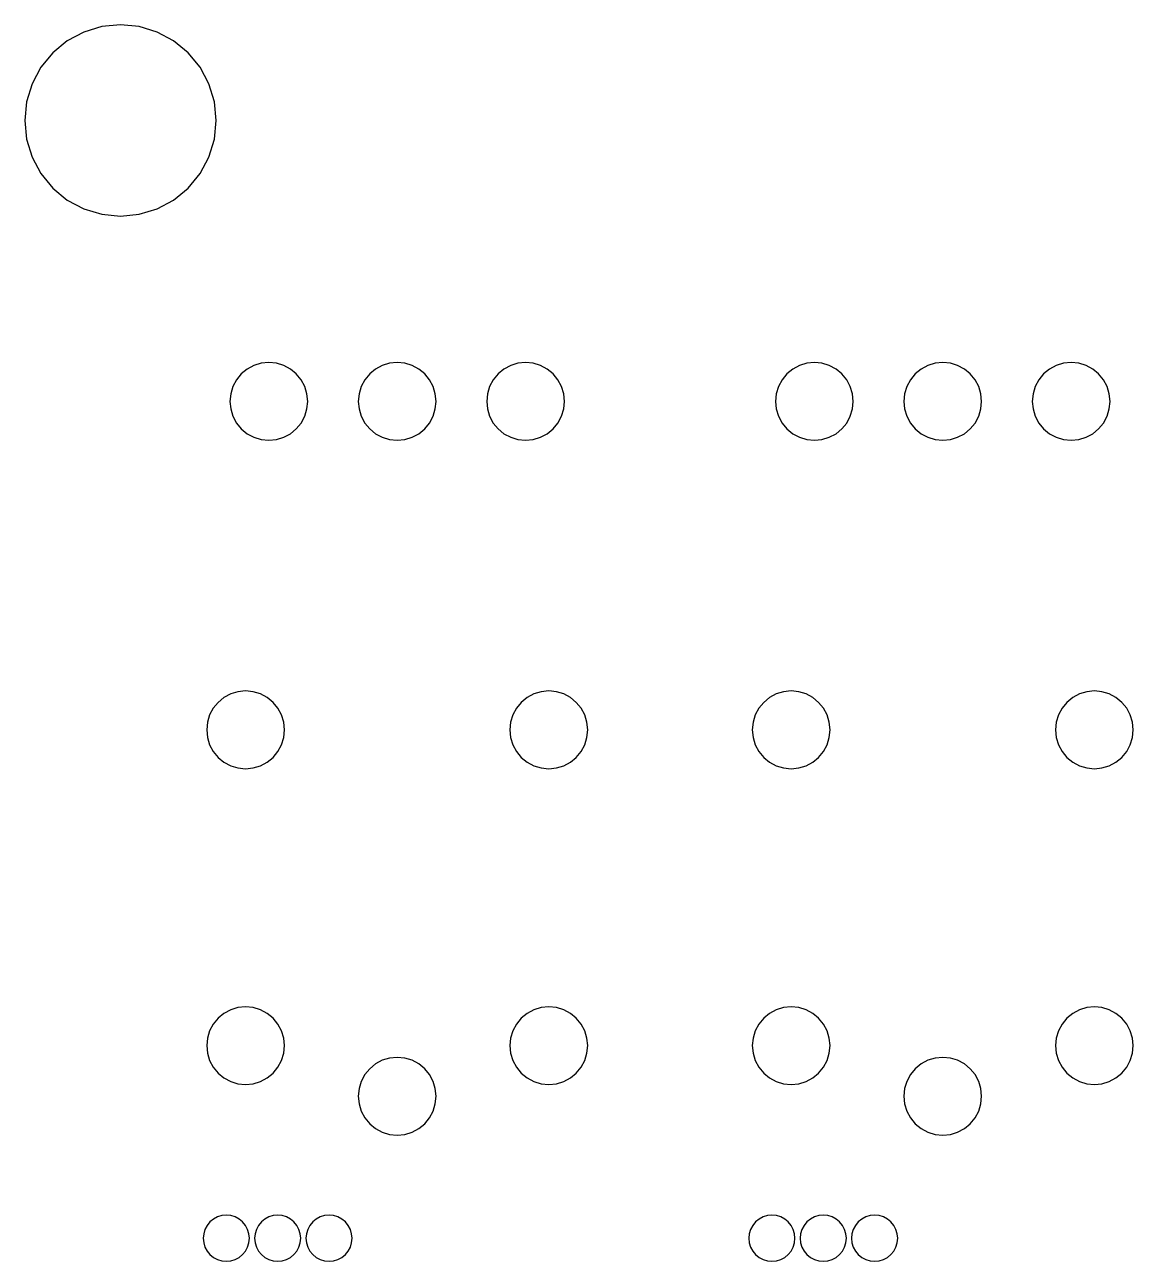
# Model space of a CAD drawing. Extents: x 3.8 to 101.3, y 3.8 to 101.3.
# Drawn here: x 3.75 to 47.62, y 52.39 to 101.33 of the extents above; entities that cross this region are included whole.
import ezdxf

# ---------------------------------------------------------------- set-up
doc = ezdxf.new("R2010")
doc.units = 0
doc.header["$LTSCALE"] = 0.000394
doc.layers.add('PLAN_1', color=7, linetype='CONTINUOUS')

msp = doc.modelspace()

# ---------------------------------------------------------------- linework, layer by layer
at = {"layer": 'PLAN_1', "color": 7}
for p, q in [((7.54126, 101.326935), (6.802177, 101.254143)), ((8.280342, 101.254143), (7.54126, 101.326935)), ((6.091499, 101.038559), (5.436539, 100.688477)), ((6.802177, 101.254143), (6.091499, 101.038559)), ((8.99102, 101.038559), (8.280342, 101.254143)), ((9.645981, 100.688477), (8.99102, 101.038559)), ((5.436539, 100.688477), (4.862457, 100.217339)), ((10.220062, 100.217339), (9.645981, 100.688477)), ((4.862457, 100.217339), (4.391319, 99.643257)), ((10.6912, 99.643257), (10.220062, 100.217339)), ((4.391319, 99.643257), (4.041237, 98.988297)), ((11.041283, 98.988297), (10.6912, 99.643257)), ((4.041237, 98.988297), (3.825653, 98.277618)), ((11.256866, 98.277618), (11.041283, 98.988297)), ((3.825653, 98.277618), (3.752861, 97.538536)), ((11.329659, 97.538536), (11.256866, 98.277618)), ((3.752861, 97.538536), (3.825653, 96.799454)), ((11.256866, 96.799454), (11.329659, 97.538536)), ((3.825653, 96.799454), (4.041237, 96.088776)), ((11.041283, 96.088776), (11.256866, 96.799454)), ((4.041237, 96.088776), (4.391319, 95.433815)), ((10.6912, 95.433815), (11.041283, 96.088776)), ((4.391319, 95.433815), (4.862457, 94.859734)), ((10.220062, 94.859734), (10.6912, 95.433815)), ((4.862457, 94.859734), (5.436539, 94.388596)), ((9.645981, 94.388596), (10.220062, 94.859734)), ((5.436539, 94.388596), (6.091499, 94.038513)), ((6.091499, 94.038513), (6.802177, 93.822929)), ((8.280342, 93.822929), (8.99102, 94.038513)), ((8.99102, 94.038513), (9.645981, 94.388596)), ((6.802177, 93.822929), (7.54126, 93.750137)), ((7.54126, 93.750137), (8.280342, 93.822929)), ((12.556511, 87.69754), (12.323387, 87.506226)), ((12.822479, 87.839706), (12.556511, 87.69754)), ((13.111076, 87.927246), (12.822479, 87.839706)), ((13.411201, 87.95681), (13.111076, 87.927246)), ((13.711327, 87.927246), (13.411201, 87.95681)), ((13.999924, 87.839706), (13.711327, 87.927246)), ((14.265892, 87.69754), (13.999924, 87.839706)), ((14.499016, 87.506226), (14.265892, 87.69754)), ((17.636513, 87.69754), (17.403389, 87.506226)), ((17.902481, 87.839706), (17.636513, 87.69754)), ((18.191078, 87.927246), (17.902481, 87.839706)), ((18.491203, 87.95681), (18.191078, 87.927246)), ((18.791328, 87.927246), (18.491203, 87.95681)), ((19.079926, 87.839706), (18.791328, 87.927246)), ((19.345894, 87.69754), (19.079926, 87.839706)), ((19.579018, 87.506226), (19.345894, 87.69754)), ((22.716515, 87.69754), (22.483391, 87.506226)), ((22.982483, 87.839706), (22.716515, 87.69754)), ((23.27108, 87.927246), (22.982483, 87.839706)), ((23.571205, 87.95681), (23.27108, 87.927246)), ((23.87133, 87.927246), (23.571205, 87.95681)), ((24.159927, 87.839706), (23.87133, 87.927246)), ((24.425896, 87.69754), (24.159927, 87.839706)), ((24.659019, 87.506226), (24.425896, 87.69754)), ((34.146507, 87.69754), (33.913383, 87.506226)), ((34.412476, 87.839706), (34.146507, 87.69754)), ((34.701073, 87.927246), (34.412476, 87.839706)), ((35.001198, 87.95681), (34.701073, 87.927246)), ((35.301323, 87.927246), (35.001198, 87.95681)), ((35.58992, 87.839706), (35.301323, 87.927246)), ((35.855888, 87.69754), (35.58992, 87.839706)), ((36.089012, 87.506226), (35.855888, 87.69754)), ((39.226509, 87.69754), (38.993385, 87.506226)), ((39.492477, 87.839706), (39.226509, 87.69754)), ((39.781075, 87.927246), (39.492477, 87.839706)), ((40.0812, 87.95681), (39.781075, 87.927246)), ((40.381325, 87.927246), (40.0812, 87.95681)), ((40.669922, 87.839706), (40.381325, 87.927246)), ((40.93589, 87.69754), (40.669922, 87.839706)), ((41.16901, 87.506226), (40.93589, 87.69754)), ((44.306515, 87.69754), (44.073391, 87.506226)), ((44.572483, 87.839706), (44.306515, 87.69754)), ((44.861076, 87.927246), (44.572483, 87.839706)), ((45.161201, 87.95681), (44.861076, 87.927246)), ((45.461327, 87.927246), (45.161201, 87.95681)), ((45.74992, 87.839706), (45.461327, 87.927246)), ((46.015888, 87.69754), (45.74992, 87.839706)), ((46.249012, 87.506226), (46.015888, 87.69754)), ((12.132072, 87.273102), (11.989906, 87.007133)), ((12.323387, 87.506226), (12.132072, 87.273102)), ((14.690331, 87.273102), (14.499016, 87.506226)), ((14.832497, 87.007133), (14.690331, 87.273102)), ((17.212074, 87.273102), (17.069908, 87.007133)), ((17.403389, 87.506226), (17.212074, 87.273102)), ((19.770332, 87.273102), (19.579018, 87.506226)), ((19.912498, 87.007133), (19.770332, 87.273102)), ((22.292076, 87.273102), (22.14991, 87.007133)), ((22.483391, 87.506226), (22.292076, 87.273102)), ((24.850334, 87.273102), (24.659019, 87.506226)), ((24.9925, 87.007133), (24.850334, 87.273102)), ((33.722069, 87.273102), (33.579903, 87.007133)), ((33.913383, 87.506226), (33.722069, 87.273102)), ((36.280327, 87.273102), (36.089012, 87.506226)), ((36.422493, 87.007133), (36.280327, 87.273102)), ((38.802071, 87.273102), (38.659904, 87.007133)), ((38.993385, 87.506226), (38.802071, 87.273102)), ((41.360329, 87.273102), (41.16901, 87.506226)), ((41.502495, 87.007133), (41.360329, 87.273102)), ((43.882072, 87.273102), (43.739906, 87.007133)), ((44.073391, 87.506226), (43.882072, 87.273102)), ((46.440331, 87.273102), (46.249012, 87.506226)), ((46.582497, 87.007133), (46.440331, 87.273102)), ((11.902367, 86.718536), (11.872803, 86.418411)), ((11.989906, 87.007133), (11.902367, 86.718536)), ((14.920036, 86.718536), (14.832497, 87.007133)), ((14.9496, 86.418411), (14.920036, 86.718536)), ((16.982368, 86.718536), (16.952805, 86.418411)), ((17.069908, 87.007133), (16.982368, 86.718536)), ((20.000038, 86.718536), (19.912498, 87.007133)), ((20.029602, 86.418411), (20.000038, 86.718536)), ((22.06237, 86.718536), (22.032806, 86.418411)), ((22.14991, 87.007133), (22.06237, 86.718536)), ((25.08004, 86.718536), (24.9925, 87.007133)), ((25.109604, 86.418411), (25.08004, 86.718536)), ((33.492363, 86.718536), (33.462799, 86.418411)), ((33.579903, 87.007133), (33.492363, 86.718536)), ((36.510033, 86.718536), (36.422493, 87.007133)), ((36.539597, 86.418411), (36.510033, 86.718536)), ((38.572365, 86.718536), (38.542801, 86.418411)), ((38.659904, 87.007133), (38.572365, 86.718536)), ((41.590038, 86.718536), (41.502495, 87.007133)), ((41.619598, 86.418411), (41.590038, 86.718536)), ((43.652363, 86.718536), (43.622803, 86.418411)), ((43.739906, 87.007133), (43.652363, 86.718536)), ((46.67004, 86.718536), (46.582497, 87.007133)), ((46.6996, 86.418411), (46.67004, 86.718536)), ((11.872803, 86.418411), (11.902367, 86.118286)), ((14.920036, 86.118286), (14.9496, 86.418411)), ((16.952805, 86.418411), (16.982368, 86.118286)), ((20.000038, 86.118286), (20.029602, 86.418411)), ((22.032806, 86.418411), (22.06237, 86.118286)), ((25.08004, 86.118286), (25.109604, 86.418411)), ((33.462799, 86.418411), (33.492363, 86.118286)), ((36.510033, 86.118286), (36.539597, 86.418411)), ((38.542801, 86.418411), (38.572365, 86.118286)), ((41.590038, 86.118286), (41.619598, 86.418411)), ((43.622803, 86.418411), (43.652363, 86.118286)), ((46.67004, 86.118286), (46.6996, 86.418411)), ((11.902367, 86.118286), (11.989906, 85.829689)), ((11.989906, 85.829689), (12.132072, 85.563721)), ((14.690331, 85.563721), (14.832497, 85.829689)), ((14.832497, 85.829689), (14.920036, 86.118286)), ((16.982368, 86.118286), (17.069908, 85.829689)), ((17.069908, 85.829689), (17.212074, 85.563721)), ((19.770332, 85.563721), (19.912498, 85.829689)), ((19.912498, 85.829689), (20.000038, 86.118286)), ((22.06237, 86.118286), (22.14991, 85.829689)), ((22.14991, 85.829689), (22.292076, 85.563721)), ((24.850334, 85.563721), (24.9925, 85.829689)), ((24.9925, 85.829689), (25.08004, 86.118286)), ((33.492363, 86.118286), (33.579903, 85.829689)), ((33.579903, 85.829689), (33.722069, 85.563721)), ((36.280327, 85.563721), (36.422493, 85.829689)), ((36.422493, 85.829689), (36.510033, 86.118286)), ((38.572365, 86.118286), (38.659904, 85.829689)), ((38.659904, 85.829689), (38.802071, 85.563721)), ((41.360329, 85.563721), (41.502495, 85.829689)), ((41.502495, 85.829689), (41.590038, 86.118286)), ((43.652363, 86.118286), (43.739906, 85.829689)), ((43.739906, 85.829689), (43.882072, 85.563721)), ((46.440331, 85.563721), (46.582497, 85.829689)), ((46.582497, 85.829689), (46.67004, 86.118286)), ((12.132072, 85.563721), (12.323387, 85.330597)), ((12.323387, 85.330597), (12.556511, 85.139282)), ((14.265892, 85.139282), (14.499016, 85.330597)), ((14.499016, 85.330597), (14.690331, 85.563721)), ((17.212074, 85.563721), (17.403389, 85.330597)), ((17.403389, 85.330597), (17.636513, 85.139282)), ((19.345894, 85.139282), (19.579018, 85.330597)), ((19.579018, 85.330597), (19.770332, 85.563721)), ((22.292076, 85.563721), (22.483391, 85.330597)), ((22.483391, 85.330597), (22.716515, 85.139282)), ((24.425896, 85.139282), (24.659019, 85.330597)), ((24.659019, 85.330597), (24.850334, 85.563721)), ((33.722069, 85.563721), (33.913383, 85.330597)), ((33.913383, 85.330597), (34.146507, 85.139282)), ((35.855888, 85.139282), (36.089012, 85.330597)), ((36.089012, 85.330597), (36.280327, 85.563721)), ((38.802071, 85.563721), (38.993385, 85.330597)), ((38.993385, 85.330597), (39.226509, 85.139282)), ((40.93589, 85.139282), (41.16901, 85.330597)), ((41.16901, 85.330597), (41.360329, 85.563721)), ((43.882072, 85.563721), (44.073391, 85.330597)), ((44.073391, 85.330597), (44.306515, 85.139282)), ((46.015888, 85.139282), (46.249012, 85.330597)), ((46.249012, 85.330597), (46.440331, 85.563721)), ((12.556511, 85.139282), (12.822479, 84.997116)), ((12.822479, 84.997116), (13.111076, 84.909576)), ((13.111076, 84.909576), (13.411201, 84.880013)), ((13.411201, 84.880013), (13.711327, 84.909576)), ((13.711327, 84.909576), (13.999924, 84.997116)), ((13.999924, 84.997116), (14.265892, 85.139282)), ((17.636513, 85.139282), (17.902481, 84.997116)), ((17.902481, 84.997116), (18.191078, 84.909576)), ((18.191078, 84.909576), (18.491203, 84.880013)), ((18.491203, 84.880013), (18.791328, 84.909576)), ((18.791328, 84.909576), (19.079926, 84.997116)), ((19.079926, 84.997116), (19.345894, 85.139282)), ((22.716515, 85.139282), (22.982483, 84.997116)), ((22.982483, 84.997116), (23.27108, 84.909576)), ((23.27108, 84.909576), (23.571205, 84.880013)), ((23.571205, 84.880013), (23.87133, 84.909576)), ((23.87133, 84.909576), (24.159927, 84.997116)), ((24.159927, 84.997116), (24.425896, 85.139282)), ((34.146507, 85.139282), (34.412476, 84.997116)), ((34.412476, 84.997116), (34.701073, 84.909576)), ((34.701073, 84.909576), (35.001198, 84.880013)), ((35.001198, 84.880013), (35.301323, 84.909576)), ((35.301323, 84.909576), (35.58992, 84.997116)), ((35.58992, 84.997116), (35.855888, 85.139282)), ((39.226509, 85.139282), (39.492477, 84.997116)), ((39.492477, 84.997116), (39.781075, 84.909576)), ((39.781075, 84.909576), (40.0812, 84.880013)), ((40.0812, 84.880013), (40.381325, 84.909576)), ((40.381325, 84.909576), (40.669922, 84.997116)), ((40.669922, 84.997116), (40.93589, 85.139282)), ((44.306515, 85.139282), (44.572483, 84.997116)), ((44.572483, 84.997116), (44.861076, 84.909576)), ((44.861076, 84.909576), (45.161201, 84.880013)), ((45.161201, 84.880013), (45.461327, 84.909576)), ((45.461327, 84.909576), (45.74992, 84.997116)), ((45.74992, 84.997116), (46.015888, 85.139282)), ((12.191597, 74.927528), (11.903, 74.839989)), ((12.491722, 74.957092), (12.191597, 74.927528)), ((12.791847, 74.927528), (12.491722, 74.957092)), ((13.080444, 74.839989), (12.791847, 74.927528)), ((24.190559, 74.927528), (23.901962, 74.839989)), ((24.490685, 74.957092), (24.190559, 74.927528)), ((24.79081, 74.927528), (24.490685, 74.957092)), ((25.079407, 74.839989), (24.79081, 74.927528)), ((33.781593, 74.927528), (33.492996, 74.839989)), ((34.081718, 74.957092), (33.781593, 74.927528)), ((34.381844, 74.927528), (34.081718, 74.957092)), ((34.670441, 74.839989), (34.381844, 74.927528)), ((45.780556, 74.927528), (45.491962, 74.839989)), ((46.080681, 74.957092), (45.780556, 74.927528)), ((46.380806, 74.927528), (46.080681, 74.957092)), ((46.669399, 74.839989), (46.380806, 74.927528)), ((11.403908, 74.506508), (11.212593, 74.273384)), ((11.637032, 74.697823), (11.403908, 74.506508)), ((11.903, 74.839989), (11.637032, 74.697823)), ((13.346413, 74.697823), (13.080444, 74.839989)), ((13.579536, 74.506508), (13.346413, 74.697823)), ((13.770851, 74.273384), (13.579536, 74.506508)), ((23.40287, 74.506508), (23.211555, 74.273384)), ((23.635994, 74.697823), (23.40287, 74.506508)), ((23.901962, 74.839989), (23.635994, 74.697823)), ((25.345375, 74.697823), (25.079407, 74.839989)), ((25.578499, 74.506508), (25.345375, 74.697823)), ((25.769814, 74.273384), (25.578499, 74.506508)), ((32.993904, 74.506508), (32.802589, 74.273384)), ((33.227028, 74.697823), (32.993904, 74.506508)), ((33.492996, 74.839989), (33.227028, 74.697823)), ((34.936409, 74.697823), (34.670441, 74.839989)), ((35.169533, 74.506508), (34.936409, 74.697823)), ((35.360847, 74.273384), (35.169533, 74.506508)), ((44.99287, 74.506508), (44.801552, 74.273384)), ((45.225994, 74.697823), (44.99287, 74.506508)), ((45.491962, 74.839989), (45.225994, 74.697823)), ((46.935368, 74.697823), (46.669399, 74.839989)), ((47.168491, 74.506508), (46.935368, 74.697823)), ((47.35981, 74.273384), (47.168491, 74.506508)), ((11.070427, 74.007416), (10.982887, 73.718819)), ((11.212593, 74.273384), (11.070427, 74.007416)), ((13.913017, 74.007416), (13.770851, 74.273384)), ((14.000557, 73.718819), (13.913017, 74.007416)), ((23.069389, 74.007416), (22.98185, 73.718819)), ((23.211555, 74.273384), (23.069389, 74.007416)), ((25.91198, 74.007416), (25.769814, 74.273384)), ((25.999519, 73.718819), (25.91198, 74.007416)), ((32.660423, 74.007416), (32.572884, 73.718819)), ((32.802589, 74.273384), (32.660423, 74.007416)), ((35.503014, 74.007416), (35.360847, 74.273384)), ((35.590553, 73.718819), (35.503014, 74.007416)), ((44.659386, 74.007416), (44.571842, 73.718819)), ((44.801552, 74.273384), (44.659386, 74.007416)), ((47.501976, 74.007416), (47.35981, 74.273384)), ((47.58952, 73.718819), (47.501976, 74.007416)), ((10.982887, 73.718819), (10.953323, 73.418694)), ((10.953323, 73.418694), (10.982887, 73.118568)), ((14.030121, 73.418694), (14.000557, 73.718819)), ((14.000557, 73.118568), (14.030121, 73.418694)), ((22.98185, 73.718819), (22.952286, 73.418694)), ((22.952286, 73.418694), (22.98185, 73.118568)), ((26.029083, 73.418694), (25.999519, 73.718819)), ((25.999519, 73.118568), (26.029083, 73.418694)), ((32.572884, 73.718819), (32.54332, 73.418694)), ((32.54332, 73.418694), (32.572884, 73.118568)), ((35.620117, 73.418694), (35.590553, 73.718819)), ((35.590553, 73.118568), (35.620117, 73.418694)), ((44.571842, 73.718819), (44.542282, 73.418694)), ((44.542282, 73.418694), (44.571842, 73.118568)), ((47.61908, 73.418694), (47.58952, 73.718819)), ((47.58952, 73.118568), (47.61908, 73.418694)), ((10.982887, 73.118568), (11.070427, 72.829971)), ((13.913017, 72.829971), (14.000557, 73.118568)), ((22.98185, 73.118568), (23.069389, 72.829971)), ((25.91198, 72.829971), (25.999519, 73.118568)), ((32.572884, 73.118568), (32.660423, 72.829971)), ((35.503014, 72.829971), (35.590553, 73.118568)), ((44.571842, 73.118568), (44.659386, 72.829971)), ((47.501976, 72.829971), (47.58952, 73.118568)), ((11.070427, 72.829971), (11.212593, 72.564003)), ((11.212593, 72.564003), (11.403908, 72.330879)), ((13.579536, 72.330879), (13.770851, 72.564003)), ((13.770851, 72.564003), (13.913017, 72.829971)), ((23.069389, 72.829971), (23.211555, 72.564003)), ((23.211555, 72.564003), (23.40287, 72.330879)), ((25.578499, 72.330879), (25.769814, 72.564003)), ((25.769814, 72.564003), (25.91198, 72.829971)), ((32.660423, 72.829971), (32.802589, 72.564003)), ((32.802589, 72.564003), (32.993904, 72.330879)), ((35.169533, 72.330879), (35.360847, 72.564003)), ((35.360847, 72.564003), (35.503014, 72.829971)), ((44.659386, 72.829971), (44.801552, 72.564003)), ((44.801552, 72.564003), (44.99287, 72.330879)), ((47.168491, 72.330879), (47.35981, 72.564003)), ((47.35981, 72.564003), (47.501976, 72.829971)), ((11.403908, 72.330879), (11.637032, 72.139565)), ((11.637032, 72.139565), (11.903, 71.997398)), ((11.903, 71.997398), (12.191597, 71.909859)), ((12.791847, 71.909859), (13.080444, 71.997398)), ((13.080444, 71.997398), (13.346413, 72.139565)), ((13.346413, 72.139565), (13.579536, 72.330879)), ((23.40287, 72.330879), (23.635994, 72.139565)), ((23.635994, 72.139565), (23.901962, 71.997398)), ((23.901962, 71.997398), (24.190559, 71.909859)), ((24.79081, 71.909859), (25.079407, 71.997398)), ((25.079407, 71.997398), (25.345375, 72.139565)), ((25.345375, 72.139565), (25.578499, 72.330879)), ((32.993904, 72.330879), (33.227028, 72.139565)), ((33.227028, 72.139565), (33.492996, 71.997398)), ((33.492996, 71.997398), (33.781593, 71.909859)), ((34.381844, 71.909859), (34.670441, 71.997398)), ((34.670441, 71.997398), (34.936409, 72.139565)), ((34.936409, 72.139565), (35.169533, 72.330879)), ((44.99287, 72.330879), (45.225994, 72.139565)), ((45.225994, 72.139565), (45.491962, 71.997398)), ((45.491962, 71.997398), (45.780556, 71.909859)), ((46.380806, 71.909859), (46.669399, 71.997398)), ((46.669399, 71.997398), (46.935368, 72.139565)), ((46.935368, 72.139565), (47.168491, 72.330879)), ((12.191597, 71.909859), (12.491722, 71.880295)), ((12.491722, 71.880295), (12.791847, 71.909859)), ((24.190559, 71.909859), (24.490685, 71.880295)), ((24.490685, 71.880295), (24.79081, 71.909859)), ((33.781593, 71.909859), (34.081718, 71.880295)), ((34.081718, 71.880295), (34.381844, 71.909859)), ((45.780556, 71.909859), (46.080681, 71.880295)), ((46.080681, 71.880295), (46.380806, 71.909859)), ((11.637032, 62.198486), (11.403908, 62.007168)), ((11.903, 62.340652), (11.637032, 62.198486)), ((12.191597, 62.428196), (11.903, 62.340652)), ((12.491722, 62.457756), (12.191597, 62.428196)), ((12.791847, 62.428196), (12.491722, 62.457756)), ((13.080444, 62.340652), (12.791847, 62.428196)), ((13.346413, 62.198486), (13.080444, 62.340652)), ((13.579536, 62.007168), (13.346413, 62.198486)), ((23.635994, 62.198486), (23.40287, 62.007168)), ((23.901962, 62.340652), (23.635994, 62.198486)), ((24.190559, 62.428196), (23.901962, 62.340652)), ((24.490685, 62.457756), (24.190559, 62.428196)), ((24.79081, 62.428196), (24.490685, 62.457756)), ((25.079407, 62.340652), (24.79081, 62.428196)), ((25.345375, 62.198486), (25.079407, 62.340652)), ((25.578499, 62.007168), (25.345375, 62.198486)), ((33.227028, 62.198486), (32.993904, 62.007168)), ((33.492996, 62.340652), (33.227028, 62.198486)), ((33.781593, 62.428196), (33.492996, 62.340652)), ((34.081718, 62.457756), (33.781593, 62.428196)), ((34.381844, 62.428196), (34.081718, 62.457756)), ((34.670441, 62.340652), (34.381844, 62.428196)), ((34.936409, 62.198486), (34.670441, 62.340652)), ((35.169533, 62.007168), (34.936409, 62.198486)), ((45.225994, 62.198486), (44.99287, 62.007168)), ((45.491962, 62.340652), (45.225994, 62.198486)), ((45.780556, 62.428196), (45.491962, 62.340652)), ((46.080681, 62.457756), (45.780556, 62.428196)), ((46.380806, 62.428196), (46.080681, 62.457756)), ((46.669399, 62.340652), (46.380806, 62.428196)), ((46.935368, 62.198486), (46.669399, 62.340652)), ((47.168491, 62.007168), (46.935368, 62.198486)), ((11.212593, 61.774044), (11.070427, 61.508076)), ((11.403908, 62.007168), (11.212593, 61.774044)), ((13.770851, 61.774044), (13.579536, 62.007168)), ((13.913017, 61.508076), (13.770851, 61.774044)), ((23.211555, 61.774044), (23.069389, 61.508076)), ((23.40287, 62.007168), (23.211555, 61.774044)), ((25.769814, 61.774044), (25.578499, 62.007168)), ((25.91198, 61.508076), (25.769814, 61.774044)), ((32.802589, 61.774044), (32.660423, 61.508076)), ((32.993904, 62.007168), (32.802589, 61.774044)), ((35.360847, 61.774044), (35.169533, 62.007168)), ((35.503014, 61.508076), (35.360847, 61.774044)), ((44.801552, 61.774044), (44.659386, 61.508076)), ((44.99287, 62.007168), (44.801552, 61.774044)), ((47.35981, 61.774044), (47.168491, 62.007168)), ((47.501976, 61.508076), (47.35981, 61.774044)), ((10.982887, 61.219482), (10.953323, 60.919357)), ((11.070427, 61.508076), (10.982887, 61.219482)), ((14.000557, 61.219482), (13.913017, 61.508076)), ((14.030121, 60.919357), (14.000557, 61.219482)), ((22.98185, 61.219482), (22.952286, 60.919357)), ((23.069389, 61.508076), (22.98185, 61.219482)), ((25.999519, 61.219482), (25.91198, 61.508076)), ((26.029083, 60.919357), (25.999519, 61.219482)), ((32.572884, 61.219482), (32.54332, 60.919357)), ((32.660423, 61.508076), (32.572884, 61.219482)), ((35.590553, 61.219482), (35.503014, 61.508076)), ((35.620117, 60.919357), (35.590553, 61.219482)), ((44.571842, 61.219482), (44.542282, 60.919357)), ((44.659386, 61.508076), (44.571842, 61.219482)), ((47.58952, 61.219482), (47.501976, 61.508076)), ((47.61908, 60.919357), (47.58952, 61.219482)), ((10.953323, 60.919357), (10.982887, 60.619232)), ((14.000557, 60.619232), (14.030121, 60.919357)), ((22.952286, 60.919357), (22.98185, 60.619232)), ((25.999519, 60.619232), (26.029083, 60.919357)), ((32.54332, 60.919357), (32.572884, 60.619232)), ((35.590553, 60.619232), (35.620117, 60.919357)), ((44.542282, 60.919357), (44.571842, 60.619232)), ((47.58952, 60.619232), (47.61908, 60.919357)), ((10.982887, 60.619232), (11.070427, 60.330639)), ((11.070427, 60.330639), (11.212593, 60.064671)), ((13.770851, 60.064671), (13.913017, 60.330639)), ((13.913017, 60.330639), (14.000557, 60.619232)), ((17.902481, 60.33913), (17.636513, 60.196964)), ((18.191078, 60.426674), (17.902481, 60.33913)), ((18.491203, 60.456234), (18.191078, 60.426674)), ((18.791328, 60.426674), (18.491203, 60.456234)), ((19.079926, 60.33913), (18.791328, 60.426674)), ((19.345894, 60.196964), (19.079926, 60.33913)), ((22.98185, 60.619232), (23.069389, 60.330639)), ((23.069389, 60.330639), (23.211555, 60.064671)), ((25.769814, 60.064671), (25.91198, 60.330639)), ((25.91198, 60.330639), (25.999519, 60.619232)), ((32.572884, 60.619232), (32.660423, 60.330639)), ((32.660423, 60.330639), (32.802589, 60.064671)), ((35.360847, 60.064671), (35.503014, 60.330639)), ((35.503014, 60.330639), (35.590553, 60.619232)), ((39.492477, 60.33913), (39.226509, 60.196964)), ((39.781075, 60.426674), (39.492477, 60.33913)), ((40.0812, 60.456234), (39.781075, 60.426674)), ((40.381325, 60.426674), (40.0812, 60.456234)), ((40.669922, 60.33913), (40.381325, 60.426674)), ((40.93589, 60.196964), (40.669922, 60.33913)), ((44.571842, 60.619232), (44.659386, 60.330639)), ((44.659386, 60.330639), (44.801552, 60.064671)), ((47.35981, 60.064671), (47.501976, 60.330639)), ((47.501976, 60.330639), (47.58952, 60.619232)), ((11.212593, 60.064671), (11.403908, 59.831547)), ((11.403908, 59.831547), (11.637032, 59.640228)), ((13.346413, 59.640228), (13.579536, 59.831547)), ((13.579536, 59.831547), (13.770851, 60.064671)), ((17.212074, 59.772522), (17.069908, 59.506554)), ((17.403389, 60.005646), (17.212074, 59.772522)), ((17.636513, 60.196964), (17.403389, 60.005646)), ((19.579018, 60.005646), (19.345894, 60.196964)), ((19.770332, 59.772522), (19.579018, 60.005646)), ((19.912498, 59.506554), (19.770332, 59.772522)), ((23.211555, 60.064671), (23.40287, 59.831547)), ((23.40287, 59.831547), (23.635994, 59.640228)), ((25.345375, 59.640228), (25.578499, 59.831547)), ((25.578499, 59.831547), (25.769814, 60.064671)), ((32.802589, 60.064671), (32.993904, 59.831547)), ((32.993904, 59.831547), (33.227028, 59.640228)), ((34.936409, 59.640228), (35.169533, 59.831547)), ((35.169533, 59.831547), (35.360847, 60.064671)), ((38.802071, 59.772522), (38.659904, 59.506554)), ((38.993385, 60.005646), (38.802071, 59.772522)), ((39.226509, 60.196964), (38.993385, 60.005646)), ((41.16901, 60.005646), (40.93589, 60.196964)), ((41.360329, 59.772522), (41.16901, 60.005646)), ((41.502495, 59.506554), (41.360329, 59.772522)), ((44.801552, 60.064671), (44.99287, 59.831547)), ((44.99287, 59.831547), (45.225994, 59.640228)), ((46.935368, 59.640228), (47.168491, 59.831547)), ((47.168491, 59.831547), (47.35981, 60.064671)), ((11.637032, 59.640228), (11.903, 59.498062)), ((11.903, 59.498062), (12.191597, 59.410519)), ((12.191597, 59.410519), (12.491722, 59.380959)), ((12.491722, 59.380959), (12.791847, 59.410519)), ((12.791847, 59.410519), (13.080444, 59.498062)), ((13.080444, 59.498062), (13.346413, 59.640228)), ((17.069908, 59.506554), (16.982368, 59.21796)), ((20.000038, 59.21796), (19.912498, 59.506554)), ((23.635994, 59.640228), (23.901962, 59.498062)), ((23.901962, 59.498062), (24.190559, 59.410519)), ((24.190559, 59.410519), (24.490685, 59.380959)), ((24.490685, 59.380959), (24.79081, 59.410519)), ((24.79081, 59.410519), (25.079407, 59.498062)), ((25.079407, 59.498062), (25.345375, 59.640228)), ((33.227028, 59.640228), (33.492996, 59.498062)), ((33.492996, 59.498062), (33.781593, 59.410519)), ((33.781593, 59.410519), (34.081718, 59.380959)), ((34.081718, 59.380959), (34.381844, 59.410519)), ((34.381844, 59.410519), (34.670441, 59.498062)), ((34.670441, 59.498062), (34.936409, 59.640228)), ((38.659904, 59.506554), (38.572365, 59.21796)), ((41.590038, 59.21796), (41.502495, 59.506554)), ((45.225994, 59.640228), (45.491962, 59.498062)), ((45.491962, 59.498062), (45.780556, 59.410519)), ((45.780556, 59.410519), (46.080681, 59.380959)), ((46.080681, 59.380959), (46.380806, 59.410519)), ((46.380806, 59.410519), (46.669399, 59.498062)), ((46.669399, 59.498062), (46.935368, 59.640228)), ((16.982368, 59.21796), (16.952805, 58.917835)), ((16.952805, 58.917835), (16.982368, 58.61771)), ((20.029602, 58.917835), (20.000038, 59.21796)), ((20.000038, 58.61771), (20.029602, 58.917835)), ((38.572365, 59.21796), (38.542801, 58.917835)), ((38.542801, 58.917835), (38.572365, 58.61771)), ((41.619598, 58.917835), (41.590038, 59.21796)), ((41.590038, 58.61771), (41.619598, 58.917835)), ((16.982368, 58.61771), (17.069908, 58.329117)), ((17.069908, 58.329117), (17.212074, 58.063148)), ((19.770332, 58.063148), (19.912498, 58.329117)), ((19.912498, 58.329117), (20.000038, 58.61771)), ((38.572365, 58.61771), (38.659904, 58.329117)), ((38.659904, 58.329117), (38.802071, 58.063148)), ((41.360329, 58.063148), (41.502495, 58.329117)), ((41.502495, 58.329117), (41.590038, 58.61771)), ((17.212074, 58.063148), (17.403389, 57.830025)), ((17.403389, 57.830025), (17.636513, 57.638706)), ((19.345894, 57.638706), (19.579018, 57.830025)), ((19.579018, 57.830025), (19.770332, 58.063148)), ((38.802071, 58.063148), (38.993385, 57.830025)), ((38.993385, 57.830025), (39.226509, 57.638706)), ((40.93589, 57.638706), (41.16901, 57.830025)), ((41.16901, 57.830025), (41.360329, 58.063148)), ((17.636513, 57.638706), (17.902481, 57.49654)), ((17.902481, 57.49654), (18.191078, 57.408997)), ((18.191078, 57.408997), (18.491203, 57.379436)), ((18.491203, 57.379436), (18.791328, 57.408997)), ((18.791328, 57.408997), (19.079926, 57.49654)), ((19.079926, 57.49654), (19.345894, 57.638706)), ((39.226509, 57.638706), (39.492477, 57.49654)), ((39.492477, 57.49654), (39.781075, 57.408997)), ((39.781075, 57.408997), (40.0812, 57.379436)), ((40.0812, 57.379436), (40.381325, 57.408997)), ((40.381325, 57.408997), (40.669922, 57.49654)), ((40.669922, 57.49654), (40.93589, 57.638706)), ((11.083855, 53.945229), (10.970261, 53.806816)), ((11.222267, 54.058819), (11.083855, 53.945229)), ((11.38018, 54.143227), (11.222267, 54.058819)), ((11.551529, 54.195206), (11.38018, 54.143227)), ((11.729721, 54.212757), (11.551529, 54.195206)), ((11.907913, 54.195206), (11.729721, 54.212757)), ((12.079262, 54.143227), (11.907913, 54.195206)), ((12.237175, 54.058819), (12.079262, 54.143227)), ((12.375587, 53.945229), (12.237175, 54.058819)), ((12.489182, 53.806816), (12.375587, 53.945229)), ((13.115852, 53.945229), (13.002258, 53.806816)), ((13.254265, 54.058819), (13.115852, 53.945229)), ((13.412178, 54.143227), (13.254265, 54.058819)), ((13.583527, 54.195206), (13.412178, 54.143227)), ((13.761719, 54.212757), (13.583527, 54.195206)), ((13.939911, 54.195206), (13.761719, 54.212757)), ((14.111259, 54.143227), (13.939911, 54.195206)), ((14.269173, 54.058819), (14.111259, 54.143227)), ((14.407585, 53.945229), (14.269173, 54.058819)), ((14.521179, 53.806816), (14.407585, 53.945229)), ((15.147858, 53.945229), (15.034264, 53.806816)), ((15.28627, 54.058819), (15.147858, 53.945229)), ((15.444183, 54.143227), (15.28627, 54.058819)), ((15.615532, 54.195206), (15.444183, 54.143227)), ((15.793724, 54.212757), (15.615532, 54.195206)), ((15.971916, 54.195206), (15.793724, 54.212757)), ((16.143265, 54.143227), (15.971916, 54.195206)), ((16.301178, 54.058819), (16.143265, 54.143227)), ((16.43959, 53.945229), (16.301178, 54.058819)), ((16.553185, 53.806816), (16.43959, 53.945229)), ((32.673851, 53.945229), (32.560257, 53.806816)), ((32.812263, 54.058819), (32.673851, 53.945229)), ((32.970177, 54.143227), (32.812263, 54.058819)), ((33.141525, 54.195206), (32.970177, 54.143227)), ((33.319717, 54.212757), (33.141525, 54.195206)), ((33.49791, 54.195206), (33.319717, 54.212757)), ((33.669258, 54.143227), (33.49791, 54.195206)), ((33.827171, 54.058819), (33.669258, 54.143227)), ((33.965584, 53.945229), (33.827171, 54.058819)), ((34.079178, 53.806816), (33.965584, 53.945229)), ((34.705856, 53.945229), (34.592262, 53.806816)), ((34.844269, 54.058819), (34.705856, 53.945229)), ((35.002182, 54.143227), (34.844269, 54.058819)), ((35.173531, 54.195206), (35.002182, 54.143227)), ((35.351723, 54.212757), (35.173531, 54.195206)), ((35.529915, 54.195206), (35.351723, 54.212757)), ((35.701263, 54.143227), (35.529915, 54.195206)), ((35.859177, 54.058819), (35.701263, 54.143227)), ((35.997589, 53.945229), (35.859177, 54.058819)), ((36.111183, 53.806816), (35.997589, 53.945229)), ((36.737854, 53.945229), (36.62426, 53.806816)), ((36.876266, 54.058819), (36.737854, 53.945229)), ((37.03418, 54.143227), (36.876266, 54.058819)), ((37.205528, 54.195206), (37.03418, 54.143227)), ((37.38372, 54.212757), (37.205528, 54.195206)), ((37.561913, 54.195206), (37.38372, 54.212757)), ((37.733261, 54.143227), (37.561913, 54.195206)), ((37.891174, 54.058819), (37.733261, 54.143227)), ((38.029587, 53.945229), (37.891174, 54.058819)), ((38.143181, 53.806816), (38.029587, 53.945229)), ((10.833878, 53.477554), (10.816322, 53.299358)), ((10.885849, 53.648899), (10.833878, 53.477554)), ((10.970261, 53.806816), (10.885849, 53.648899)), ((12.573593, 53.648899), (12.489182, 53.806816)), ((12.625565, 53.477554), (12.573593, 53.648899)), ((12.64312, 53.299358), (12.625565, 53.477554)), ((12.865875, 53.477554), (12.84832, 53.299358)), ((12.917847, 53.648899), (12.865875, 53.477554)), ((13.002258, 53.806816), (12.917847, 53.648899)), ((14.605591, 53.648899), (14.521179, 53.806816)), ((14.657562, 53.477554), (14.605591, 53.648899)), ((14.675117, 53.299358), (14.657562, 53.477554)), ((14.897881, 53.477554), (14.880325, 53.299358)), ((14.949852, 53.648899), (14.897881, 53.477554)), ((15.034264, 53.806816), (14.949852, 53.648899)), ((16.637596, 53.648899), (16.553185, 53.806816)), ((16.689568, 53.477554), (16.637596, 53.648899)), ((16.707123, 53.299358), (16.689568, 53.477554)), ((32.423874, 53.477554), (32.406319, 53.299358)), ((32.475845, 53.648899), (32.423874, 53.477554)), ((32.560257, 53.806816), (32.475845, 53.648899)), ((34.163589, 53.648899), (34.079178, 53.806816)), ((34.215561, 53.477554), (34.163589, 53.648899)), ((34.233116, 53.299358), (34.215561, 53.477554)), ((34.455879, 53.477554), (34.438324, 53.299358)), ((34.507851, 53.648899), (34.455879, 53.477554)), ((34.592262, 53.806816), (34.507851, 53.648899)), ((36.195595, 53.648899), (36.111183, 53.806816)), ((36.247566, 53.477554), (36.195595, 53.648899)), ((36.265121, 53.299358), (36.247566, 53.477554)), ((36.487877, 53.477554), (36.470322, 53.299358)), ((36.539848, 53.648899), (36.487877, 53.477554)), ((36.62426, 53.806816), (36.539848, 53.648899)), ((38.227592, 53.648899), (38.143181, 53.806816)), ((38.279564, 53.477554), (38.227592, 53.648899)), ((38.297119, 53.299358), (38.279564, 53.477554)), ((10.816322, 53.299358), (10.833878, 53.121162)), ((10.833878, 53.121162), (10.885849, 52.949818)), ((10.885849, 52.949818), (10.970261, 52.791901)), ((12.489182, 52.791901), (12.573593, 52.949818)), ((12.573593, 52.949818), (12.625565, 53.121162)), ((12.625565, 53.121162), (12.64312, 53.299358)), ((12.84832, 53.299358), (12.865875, 53.121162)), ((12.865875, 53.121162), (12.917847, 52.949818)), ((12.917847, 52.949818), (13.002258, 52.791901)), ((14.521179, 52.791901), (14.605591, 52.949818)), ((14.605591, 52.949818), (14.657562, 53.121162)), ((14.657562, 53.121162), (14.675117, 53.299358)), ((14.880325, 53.299358), (14.897881, 53.121162)), ((14.897881, 53.121162), (14.949852, 52.949818)), ((14.949852, 52.949818), (15.034264, 52.791901)), ((16.553185, 52.791901), (16.637596, 52.949818)), ((16.637596, 52.949818), (16.689568, 53.121162)), ((16.689568, 53.121162), (16.707123, 53.299358)), ((32.406319, 53.299358), (32.423874, 53.121162)), ((32.423874, 53.121162), (32.475845, 52.949818)), ((32.475845, 52.949818), (32.560257, 52.791901)), ((34.079178, 52.791901), (34.163589, 52.949818)), ((34.163589, 52.949818), (34.215561, 53.121162)), ((34.215561, 53.121162), (34.233116, 53.299358)), ((34.438324, 53.299358), (34.455879, 53.121162)), ((34.455879, 53.121162), (34.507851, 52.949818)), ((34.507851, 52.949818), (34.592262, 52.791901)), ((36.111183, 52.791901), (36.195595, 52.949818)), ((36.195595, 52.949818), (36.247566, 53.121162)), ((36.247566, 53.121162), (36.265121, 53.299358)), ((36.470322, 53.299358), (36.487877, 53.121162)), ((36.487877, 53.121162), (36.539848, 52.949818)), ((36.539848, 52.949818), (36.62426, 52.791901)), ((38.143181, 52.791901), (38.227592, 52.949818)), ((38.227592, 52.949818), (38.279564, 53.121162)), ((38.279564, 53.121162), (38.297119, 53.299358)), ((10.970261, 52.791901), (11.083855, 52.653488)), ((11.083855, 52.653488), (11.222267, 52.539898)), ((11.222267, 52.539898), (11.38018, 52.45549)), ((11.38018, 52.45549), (11.551529, 52.403511)), ((11.551529, 52.403511), (11.729721, 52.38596)), ((11.729721, 52.38596), (11.907913, 52.403511)), ((11.907913, 52.403511), (12.079262, 52.45549)), ((12.079262, 52.45549), (12.237175, 52.539898)), ((12.237175, 52.539898), (12.375587, 52.653488)), ((12.375587, 52.653488), (12.489182, 52.791901)), ((13.002258, 52.791901), (13.115852, 52.653488)), ((13.115852, 52.653488), (13.254265, 52.539898)), ((13.254265, 52.539898), (13.412178, 52.45549)), ((13.412178, 52.45549), (13.583527, 52.403511)), ((13.583527, 52.403511), (13.761719, 52.38596)), ((13.761719, 52.38596), (13.939911, 52.403511)), ((13.939911, 52.403511), (14.111259, 52.45549)), ((14.111259, 52.45549), (14.269173, 52.539898)), ((14.269173, 52.539898), (14.407585, 52.653488)), ((14.407585, 52.653488), (14.521179, 52.791901)), ((15.034264, 52.791901), (15.147858, 52.653488)), ((15.147858, 52.653488), (15.28627, 52.539898)), ((15.28627, 52.539898), (15.444183, 52.45549)), ((15.444183, 52.45549), (15.615532, 52.403511)), ((15.615532, 52.403511), (15.793724, 52.38596)), ((15.793724, 52.38596), (15.971916, 52.403511)), ((15.971916, 52.403511), (16.143265, 52.45549)), ((16.143265, 52.45549), (16.301178, 52.539898)), ((16.301178, 52.539898), (16.43959, 52.653488)), ((16.43959, 52.653488), (16.553185, 52.791901)), ((32.560257, 52.791901), (32.673851, 52.653488)), ((32.673851, 52.653488), (32.812263, 52.539898)), ((32.812263, 52.539898), (32.970177, 52.45549)), ((32.970177, 52.45549), (33.141525, 52.403511)), ((33.141525, 52.403511), (33.319717, 52.38596)), ((33.319717, 52.38596), (33.49791, 52.403511)), ((33.49791, 52.403511), (33.669258, 52.45549)), ((33.669258, 52.45549), (33.827171, 52.539898)), ((33.827171, 52.539898), (33.965584, 52.653488)), ((33.965584, 52.653488), (34.079178, 52.791901)), ((34.592262, 52.791901), (34.705856, 52.653488)), ((34.705856, 52.653488), (34.844269, 52.539898)), ((34.844269, 52.539898), (35.002182, 52.45549)), ((35.002182, 52.45549), (35.173531, 52.403511)), ((35.173531, 52.403511), (35.351723, 52.38596)), ((35.351723, 52.38596), (35.529915, 52.403511)), ((35.529915, 52.403511), (35.701263, 52.45549)), ((35.701263, 52.45549), (35.859177, 52.539898)), ((35.859177, 52.539898), (35.997589, 52.653488)), ((35.997589, 52.653488), (36.111183, 52.791901)), ((36.62426, 52.791901), (36.737854, 52.653488)), ((36.737854, 52.653488), (36.876266, 52.539898)), ((36.876266, 52.539898), (37.03418, 52.45549)), ((37.03418, 52.45549), (37.205528, 52.403511)), ((37.205528, 52.403511), (37.38372, 52.38596)), ((37.38372, 52.38596), (37.561913, 52.403511)), ((37.561913, 52.403511), (37.733261, 52.45549)), ((37.733261, 52.45549), (37.891174, 52.539898)), ((37.891174, 52.539898), (38.029587, 52.653488)), ((38.029587, 52.653488), (38.143181, 52.791901))]:
    msp.add_line(p, q, dxfattribs=at)

doc.saveas('drawing.dxf')
